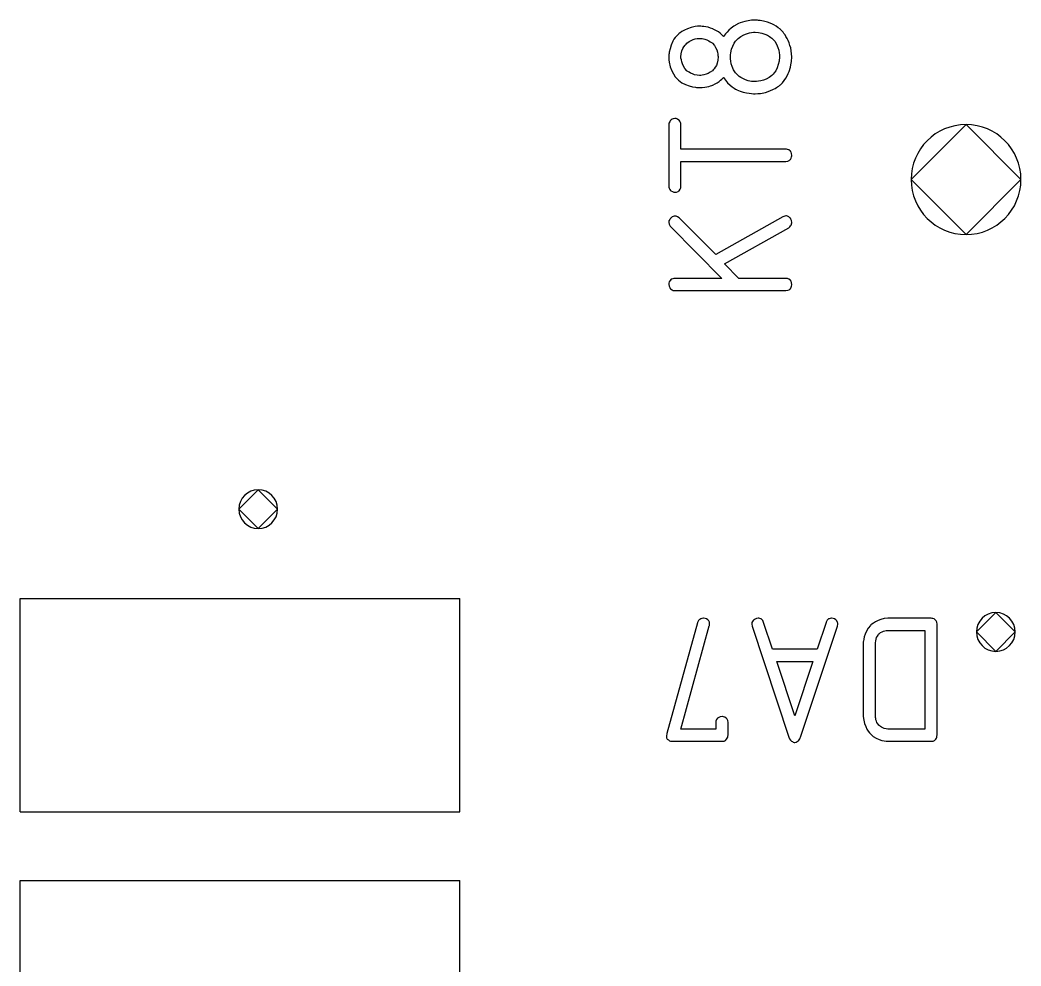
# Model space of a CAD drawing. Header units: inches. Extents: x 0 to 594, y -420 to 0.
# Drawn here: x 178.82 to 186.56, y -80.92 to -73.6 of the extents above; entities that cross this region are included whole.
import ezdxf

# ---------------------------------------------------------------- set-up
doc = ezdxf.new("R2010")
doc.units = ezdxf.units.IN
doc.header["$MEASUREMENT"] = 0

msp = doc.modelspace()

# ---------------------------------------------------------------- linework, layer by layer
at = {"color": 18, "true_color": 0x000000}
for p, q in [((184.4501, -73.6042), (184.4261, -73.6098)), ((184.4755, -73.6), (184.4501, -73.6042)), ((184.5037, -73.5986), (184.4755, -73.6)), ((184.5051, -73.5986), (184.5037, -73.5986)), ((184.5093, -73.5986), (184.5051, -73.5986)), ((184.5149, -73.5986), (184.5093, -73.5986)), ((184.522, -73.6), (184.5149, -73.5986)), ((184.5319, -73.6014), (184.522, -73.6)), ((184.5431, -73.6028), (184.5319, -73.6014)), ((184.5699, -73.607), (184.5431, -73.6028)), ((184.6009, -73.6155), (184.5699, -73.607)), ((183.9581, -73.6761), (183.9384, -73.6874)), ((183.9821, -73.6662), (183.9581, -73.6761)), ((184.0103, -73.6564), (183.9821, -73.6662)), ((184.0413, -73.6493), (184.0103, -73.6564)), ((184.0582, -73.6465), (184.0413, -73.6493)), ((184.0765, -73.6465), (184.0582, -73.6465)), ((184.0793, -73.6465), (184.0765, -73.6465)), ((184.085, -73.6465), (184.0793, -73.6465)), ((184.0963, -73.6479), (184.085, -73.6465)), ((184.109, -73.6493), (184.0963, -73.6479)), ((184.1245, -73.6521), (184.109, -73.6493)), ((184.1414, -73.6549), (184.1245, -73.6521)), ((184.1597, -73.6606), (184.1414, -73.6549)), ((184.178, -73.6676), (184.1597, -73.6606)), ((184.1808, -73.669), (184.178, -73.6676)), ((184.1865, -73.6719), (184.1808, -73.669)), ((184.1949, -73.6761), (184.1865, -73.6719)), ((184.2062, -73.6817), (184.1949, -73.6761)), ((184.2203, -73.6902), (184.2062, -73.6817)), ((184.3021, -73.6761), (184.288, -73.6916)), ((184.3204, -73.6606), (184.3021, -73.6761)), ((184.3401, -73.6451), (184.3204, -73.6606)), ((184.3641, -73.6324), (184.3401, -73.6451)), ((184.3669, -73.631), (184.3641, -73.6324)), ((184.3754, -73.6267), (184.3669, -73.631)), ((184.3881, -73.6211), (184.3754, -73.6267)), ((184.4064, -73.6155), (184.3881, -73.6211)), ((184.4261, -73.6098), (184.4064, -73.6155)), ((184.6334, -73.6282), (184.6009, -73.6155)), ((184.6503, -73.6366), (184.6334, -73.6282)), ((184.6672, -73.6465), (184.6503, -73.6366)), ((184.6841, -73.6578), (184.6672, -73.6465)), ((184.6996, -73.6704), (184.6841, -73.6578)), ((184.701, -73.6719), (184.6996, -73.6704)), ((184.7038, -73.6747), (184.701, -73.6719)), ((184.7081, -73.6789), (184.7038, -73.6747)), ((184.7137, -73.6845), (184.7081, -73.6789)), ((184.7208, -73.693), (184.7137, -73.6845)), ((183.8764, -73.748), (183.8679, -73.7635)), ((183.8862, -73.7339), (183.8764, -73.748)), ((183.8989, -73.7198), (183.8862, -73.7339)), ((183.9116, -73.7071), (183.8989, -73.7198)), ((183.913, -73.7057), (183.9116, -73.7071)), ((183.9144, -73.7043), (183.913, -73.7057)), ((183.9186, -73.7015), (183.9144, -73.7043)), ((183.9243, -73.6972), (183.9186, -73.7015)), ((183.9384, -73.6874), (183.9243, -73.6972)), ((183.9934, -73.7649), (184.0103, -73.7564)), ((184.0103, -73.7564), (184.0258, -73.7494)), ((184.0258, -73.7494), (184.0413, -73.7452)), ((184.0413, -73.7452), (184.0554, -73.7423)), ((184.0554, -73.7423), (184.0653, -73.7409)), ((184.0653, -73.7409), (184.0723, -73.7409)), ((184.0723, -73.7409), (184.0751, -73.7409)), ((184.0751, -73.7409), (184.0963, -73.7423)), ((184.0963, -73.7423), (184.1146, -73.7466)), ((184.1146, -73.7466), (184.1315, -73.7522)), ((184.1315, -73.7522), (184.1456, -73.7593)), ((184.1456, -73.7593), (184.1583, -73.7663)), ((184.2344, -73.7015), (184.2203, -73.6902)), ((184.2485, -73.7127), (184.2344, -73.7015)), ((184.2612, -73.7268), (184.2485, -73.7127)), ((184.2626, -73.724), (184.2612, -73.7254)), ((184.2612, -73.7254), (184.2612, -73.7268)), ((184.2682, -73.717), (184.2626, -73.724)), ((184.2767, -73.7057), (184.2682, -73.717)), ((184.288, -73.6916), (184.2767, -73.7057)), ((184.343, -73.779), (184.3542, -73.7621)), ((184.3542, -73.7621), (184.3641, -73.7508)), ((184.3641, -73.7508), (184.3712, -73.7438)), ((184.3712, -73.7438), (184.3726, -73.7409)), ((184.3726, -73.7409), (184.374, -73.7409)), ((184.374, -73.7409), (184.3951, -73.7254)), ((184.3951, -73.7254), (184.4177, -73.7127)), ((184.4177, -73.7127), (184.4388, -73.7043)), ((184.4388, -73.7043), (184.46, -73.6986)), ((184.46, -73.6986), (184.4769, -73.6958)), ((184.4769, -73.6958), (184.491, -73.693)), ((184.491, -73.693), (184.4966, -73.693)), ((184.4966, -73.693), (184.5008, -73.693)), ((184.5008, -73.693), (184.5023, -73.693)), ((184.5023, -73.693), (184.5037, -73.693)), ((184.5037, -73.693), (184.5319, -73.6944)), ((184.5319, -73.6944), (184.5572, -73.7001)), ((184.5572, -73.7001), (184.5798, -73.7085)), ((184.5798, -73.7085), (184.5995, -73.717)), ((184.5995, -73.717), (184.615, -73.7254)), ((184.615, -73.7254), (184.6263, -73.7339)), ((184.6263, -73.7339), (184.6334, -73.7395)), ((184.6334, -73.7395), (184.6362, -73.7409)), ((184.6362, -73.7409), (184.6559, -73.7621)), ((184.6559, -73.7621), (184.67, -73.786)), ((184.7278, -73.7029), (184.7208, -73.693)), ((184.7363, -73.7141), (184.7278, -73.7029)), ((184.7433, -73.7268), (184.7363, -73.7141)), ((184.7518, -73.7409), (184.7433, -73.7268)), ((184.7602, -73.7579), (184.7518, -73.7409)), ((184.7673, -73.7748), (184.7602, -73.7579)), ((183.8467, -73.8213), (183.8411, -73.8467)), ((183.8552, -73.7931), (183.8467, -73.8213)), ((183.8679, -73.7635), (183.8552, -73.7931)), ((183.9327, -73.8608), (183.9384, -73.8382)), ((183.9384, -73.8382), (183.9454, -73.8199)), ((183.9454, -73.8199), (183.9539, -73.8058)), ((183.9539, -73.8058), (183.9638, -73.7931)), ((183.9638, -73.7931), (183.9708, -73.7846)), ((183.9708, -73.7846), (183.9764, -73.779)), ((183.9764, -73.779), (183.9778, -73.7776)), ((183.9778, -73.7776), (183.9934, -73.7649)), ((184.1583, -73.7663), (184.1667, -73.7719)), ((184.1667, -73.7719), (184.1724, -73.7762)), ((184.1724, -73.7762), (184.1738, -73.7776)), ((184.1738, -73.7776), (184.1893, -73.7945)), ((184.1893, -73.7945), (184.1992, -73.8114)), ((184.1992, -73.8114), (184.2076, -73.8297)), ((184.2076, -73.8297), (184.2133, -73.8467)), ((184.3162, -73.8523), (184.3232, -73.8241)), ((184.3232, -73.8241), (184.3331, -73.8001)), ((184.3331, -73.8001), (184.343, -73.779)), ((184.67, -73.786), (184.6799, -73.81)), ((184.6799, -73.81), (184.6869, -73.8326)), ((184.6869, -73.8326), (184.6912, -73.8537)), ((184.7743, -73.7945), (184.7673, -73.7748)), ((184.78, -73.8142), (184.7743, -73.7945)), ((184.7842, -73.8368), (184.78, -73.8142)), ((184.787, -73.8593), (184.7842, -73.8368)), ((183.8383, -73.8664), (183.8369, -73.8734)), ((183.8369, -73.8734), (183.8369, -73.8847)), ((183.8369, -73.8734), (183.8369, -73.8734)), ((183.8369, -73.8847), (183.8383, -73.9059)), ((183.8397, -73.8565), (183.8383, -73.8664)), ((183.8383, -73.9059), (183.8397, -73.9242)), ((183.8411, -73.8467), (183.8397, -73.8565)), ((183.9313, -73.8847), (183.9327, -73.8608)), ((183.9313, -73.8946), (183.9313, -73.8847)), ((183.9341, -73.9073), (183.9313, -73.8946)), ((183.9327, -73.8608), (183.9327, -73.8608)), ((183.937, -73.9214), (183.9341, -73.9073)), ((184.2175, -73.9087), (184.2119, -73.9312)), ((184.2133, -73.8467), (184.2161, -73.8622)), ((184.2161, -73.8622), (184.2175, -73.8734)), ((184.2175, -73.8734), (184.2189, -73.8819)), ((184.2189, -73.8847), (184.2175, -73.9087)), ((184.2189, -73.8819), (184.2189, -73.8847)), ((184.3134, -73.8678), (184.3162, -73.8523)), ((184.3134, -73.8932), (184.3134, -73.8678)), ((184.3148, -73.9002), (184.3134, -73.8932)), ((184.3162, -73.9157), (184.3148, -73.9002)), ((184.3162, -73.8523), (184.3162, -73.8523)), ((184.3204, -73.9369), (184.3162, -73.9157)), ((184.6912, -73.9157), (184.6841, -73.9439)), ((184.6912, -73.8537), (184.6926, -73.8692)), ((184.694, -73.8847), (184.6912, -73.9157)), ((184.6926, -73.8692), (184.694, -73.8763)), ((184.694, -73.8763), (184.694, -73.8847)), ((184.7856, -73.9186), (184.787, -73.9073)), ((184.7884, -73.8847), (184.787, -73.8593)), ((184.787, -73.9073), (184.7884, -73.8974)), ((184.7884, -73.8974), (184.7884, -73.8847)), ((183.8397, -73.9242), (183.8482, -73.9608)), ((183.8482, -73.9608), (183.8608, -73.9905)), ((183.8608, -73.9905), (183.8735, -74.0158)), ((183.9426, -73.9383), (183.937, -73.9214)), ((183.9511, -73.9566), (183.9426, -73.9383)), ((183.9623, -73.9749), (183.9511, -73.9566)), ((183.9778, -73.9919), (183.9623, -73.9749)), ((183.9793, -73.9933), (183.9778, -73.9919)), ((183.9849, -73.9975), (183.9793, -73.9933)), ((184.1738, -73.9919), (184.1583, -74.0031)), ((184.1752, -73.9905), (184.1738, -73.9919)), ((184.1808, -73.9848), (184.1752, -73.9905)), ((184.1879, -73.9764), (184.1808, -73.9848)), ((184.1964, -73.9637), (184.1879, -73.9764)), ((184.2048, -73.9496), (184.1964, -73.9637)), ((184.2119, -73.9312), (184.2048, -73.9496)), ((184.3275, -73.9594), (184.3204, -73.9369)), ((184.3387, -73.9834), (184.3275, -73.9594)), ((184.3528, -74.0074), (184.3387, -73.9834)), ((184.6644, -73.9905), (184.6531, -74.006)), ((184.6757, -73.9693), (184.6644, -73.9905)), ((184.6841, -73.9439), (184.6757, -73.9693)), ((184.7673, -73.9961), (184.7771, -73.9623)), ((184.7771, -73.9623), (184.7814, -73.9453)), ((184.7814, -73.9453), (184.7842, -73.9312)), ((184.7842, -73.9312), (184.7856, -73.9186)), ((183.8735, -74.0158), (183.8876, -74.037)), ((183.8876, -74.037), (183.8947, -74.0454)), ((183.8947, -74.0454), (183.9003, -74.0511)), ((183.9003, -74.0511), (183.9045, -74.0567)), ((183.9045, -74.0567), (183.9088, -74.0609)), ((183.9088, -74.0609), (183.9102, -74.0623)), ((183.9102, -74.0623), (183.9116, -74.0638)), ((183.9116, -74.0638), (183.9384, -74.0835)), ((183.9934, -74.0031), (183.9849, -73.9975)), ((184.0046, -74.0088), (183.9934, -74.0031)), ((184.0201, -74.0158), (184.0046, -74.0088)), ((184.0356, -74.0215), (184.0201, -74.0158)), ((184.0554, -74.0257), (184.0356, -74.0215)), ((184.0751, -74.0271), (184.0554, -74.0257)), ((184.0779, -74.0271), (184.0751, -74.0271)), ((184.085, -74.0271), (184.0779, -74.0271)), ((184.0963, -74.0257), (184.085, -74.0271)), ((184.109, -74.0229), (184.0963, -74.0257)), ((184.1259, -74.0186), (184.109, -74.0229)), ((184.1414, -74.0116), (184.1259, -74.0186)), ((184.1583, -74.0031), (184.1414, -74.0116)), ((184.226, -74.0736), (184.2372, -74.0638)), ((184.2372, -74.0638), (184.2471, -74.0553)), ((184.2471, -74.0553), (184.2542, -74.0482)), ((184.2542, -74.0482), (184.2584, -74.044)), ((184.2584, -74.044), (184.2598, -74.0426)), ((184.2598, -74.0426), (184.2753, -74.0652)), ((184.2753, -74.0652), (184.2922, -74.0849)), ((184.3726, -74.0285), (184.3528, -74.0074)), ((184.3754, -74.0299), (184.3726, -74.0285)), ((184.3824, -74.0356), (184.3754, -74.0299)), ((184.3937, -74.0426), (184.3824, -74.0356)), ((184.4092, -74.0511), (184.3937, -74.0426)), ((184.429, -74.0609), (184.4092, -74.0511)), ((184.4515, -74.068), (184.429, -74.0609)), ((184.4755, -74.0736), (184.4515, -74.068)), ((184.5488, -74.0694), (184.5305, -74.0722)), ((184.5699, -74.0638), (184.5488, -74.0694)), ((184.5911, -74.0553), (184.5699, -74.0638)), ((184.6136, -74.044), (184.5911, -74.0553)), ((184.6348, -74.0285), (184.6136, -74.044)), ((184.6376, -74.0257), (184.6348, -74.0285)), ((184.6446, -74.0186), (184.6376, -74.0257)), ((184.6531, -74.006), (184.6446, -74.0186)), ((184.7165, -74.0835), (184.7292, -74.0666)), ((184.7292, -74.0666), (184.7419, -74.0497)), ((184.7419, -74.0497), (184.7518, -74.0313)), ((184.7518, -74.0313), (184.7602, -74.013)), ((184.7602, -74.013), (184.7673, -73.9961)), ((183.9384, -74.0835), (183.9666, -74.0976)), ((183.9666, -74.0976), (183.9948, -74.1075)), ((183.9948, -74.1075), (184.0201, -74.1145)), ((184.0201, -74.1145), (184.0427, -74.1187)), ((184.0427, -74.1187), (184.0526, -74.1201)), ((184.0526, -74.1201), (184.061, -74.1201)), ((184.061, -74.1201), (184.0667, -74.1216)), ((184.0667, -74.1216), (184.0723, -74.1216)), ((184.0723, -74.1216), (184.0751, -74.1216)), ((184.0751, -74.1216), (184.0765, -74.1216)), ((184.0765, -74.1216), (184.0963, -74.1201)), ((184.0963, -74.1201), (184.1146, -74.1187)), ((184.1146, -74.1187), (184.1315, -74.1159)), ((184.1315, -74.1159), (184.147, -74.1117)), ((184.147, -74.1117), (184.1597, -74.1075)), ((184.1597, -74.1075), (184.1696, -74.1046)), ((184.1696, -74.1046), (184.1752, -74.1032)), ((184.1752, -74.1032), (184.178, -74.1018)), ((184.178, -74.1018), (184.1964, -74.0934)), ((184.1964, -74.0934), (184.2119, -74.0835)), ((184.2119, -74.0835), (184.226, -74.0736)), ((184.2922, -74.0849), (184.3105, -74.1018)), ((184.3105, -74.1018), (184.326, -74.1145)), ((184.326, -74.1145), (184.3416, -74.1258)), ((184.3416, -74.1258), (184.3528, -74.1328)), ((184.3528, -74.1328), (184.3613, -74.1371)), ((184.3613, -74.1371), (184.3627, -74.1385)), ((184.3627, -74.1385), (184.3641, -74.1385)), ((184.3641, -74.1385), (184.3881, -74.1483)), ((184.3881, -74.1483), (184.4134, -74.1568)), ((184.5037, -74.075), (184.4755, -74.0736)), ((184.5051, -74.075), (184.5037, -74.075)), ((184.5065, -74.075), (184.5051, -74.075)), ((184.5107, -74.075), (184.5065, -74.075)), ((184.5164, -74.0736), (184.5107, -74.075)), ((184.5305, -74.0722), (184.5164, -74.0736)), ((184.584, -74.1582), (184.6179, -74.1469)), ((184.6179, -74.1469), (184.646, -74.1342)), ((184.646, -74.1342), (184.6587, -74.1272)), ((184.6587, -74.1272), (184.67, -74.1216)), ((184.67, -74.1216), (184.6785, -74.1159)), ((184.6785, -74.1159), (184.6869, -74.1103)), ((184.6869, -74.1103), (184.6926, -74.106)), ((184.6926, -74.106), (184.6968, -74.1018)), ((184.6968, -74.1018), (184.6996, -74.1004)), ((184.6996, -74.1004), (184.701, -74.099)), ((184.701, -74.099), (184.7165, -74.0835)), ((184.4134, -74.1568), (184.4374, -74.1624)), ((184.4374, -74.1624), (184.4586, -74.1653)), ((184.4586, -74.1653), (184.4769, -74.1681)), ((184.4769, -74.1681), (184.491, -74.1695)), ((184.491, -74.1695), (184.4966, -74.1695)), ((184.4966, -74.1695), (184.5008, -74.1695)), ((184.5008, -74.1695), (184.5023, -74.1695)), ((184.5023, -74.1695), (184.5037, -74.1695)), ((184.5037, -74.1695), (184.5248, -74.1681)), ((184.5248, -74.1681), (184.546, -74.1667)), ((184.546, -74.1667), (184.584, -74.1582)), ((183.8467, -74.3795), (183.8439, -74.3852)), ((183.8524, -74.3739), (183.8467, -74.3795)), ((183.8552, -74.3711), (183.8524, -74.3739)), ((183.8623, -74.3669), (183.8552, -74.3711)), ((183.8721, -74.3626), (183.8623, -74.3669)), ((183.8848, -74.3598), (183.8721, -74.3626)), ((183.8876, -74.3598), (183.8848, -74.3598)), ((183.8947, -74.3612), (183.8876, -74.3598)), ((183.9045, -74.3654), (183.8947, -74.3612)), ((183.9158, -74.3725), (183.9045, -74.3654)), ((183.9186, -74.3739), (183.9158, -74.3725)), ((183.9229, -74.3809), (183.9186, -74.3739)), ((183.9285, -74.3922), (183.9229, -74.3809)), ((183.8383, -74.3965), (183.8369, -74.4049)), ((183.8369, -74.4049), (183.8369, -74.8927)), ((183.8369, -74.4049), (183.8369, -74.4049)), ((183.8439, -74.3852), (183.8383, -74.3965)), ((183.9299, -74.3993), (183.9285, -74.3922)), ((183.9313, -74.4077), (183.9299, -74.3993)), ((183.9313, -74.598), (183.9313, -74.4077)), ((186.1354, -74.4078), (185.7104, -74.8328)), ((186.5604, -74.8328), (186.1354, -74.4078)), ((184.7419, -74.598), (183.9313, -74.598)), ((184.7433, -74.598), (184.7419, -74.598)), ((184.7461, -74.598), (184.7433, -74.598)), ((184.7546, -74.5995), (184.7461, -74.598)), ((184.7659, -74.6037), (184.7546, -74.5995)), ((184.7771, -74.6121), (184.7659, -74.6037)), ((184.7786, -74.615), (184.7771, -74.6121)), ((184.7419, -74.6925), (184.7574, -74.6897)), ((184.7574, -74.6897), (184.7687, -74.6854)), ((184.7687, -74.6854), (184.7743, -74.6812)), ((184.7743, -74.6812), (184.7771, -74.6784)), ((184.7771, -74.6784), (184.7842, -74.6671)), ((184.7828, -74.6206), (184.7786, -74.615)), ((184.787, -74.6319), (184.7828, -74.6206)), ((184.7842, -74.6671), (184.787, -74.6572)), ((184.7884, -74.646), (184.787, -74.6319)), ((184.787, -74.6572), (184.7884, -74.6488)), ((184.7884, -74.6488), (184.7884, -74.646)), ((183.9313, -74.887), (183.9313, -74.6925)), ((183.9313, -74.6925), (184.7419, -74.6925)), ((185.7104, -74.8328), (186.1354, -75.2578)), ((186.1354, -75.2578), (186.5604, -74.8328)), ((183.8369, -74.8927), (183.8397, -74.8997)), ((183.8397, -74.8997), (183.8453, -74.911)), ((183.8453, -74.911), (183.851, -74.9166)), ((183.851, -74.9166), (183.8524, -74.9195)), ((183.8524, -74.9195), (183.8538, -74.9195)), ((183.8538, -74.9195), (183.8651, -74.9265)), ((183.9088, -74.9251), (183.9158, -74.9209)), ((183.9158, -74.9209), (183.9172, -74.9195)), ((183.9172, -74.9195), (183.9186, -74.9195)), ((183.9186, -74.9195), (183.9257, -74.9082)), ((183.9257, -74.9082), (183.9299, -74.8969)), ((183.9299, -74.8969), (183.9313, -74.887)), ((183.8651, -74.9265), (183.8749, -74.9293)), ((183.8749, -74.9293), (183.882, -74.9307)), ((183.882, -74.9307), (183.8834, -74.9307)), ((183.8834, -74.9307), (183.8848, -74.9307)), ((183.8848, -74.9307), (183.8975, -74.9293)), ((183.8975, -74.9293), (183.9088, -74.9251)), ((183.8383, -75.1535), (183.8369, -75.1619)), ((183.8439, -75.1422), (183.8383, -75.1535)), ((183.8467, -75.1365), (183.8439, -75.1422)), ((183.8524, -75.1309), (183.8467, -75.1365)), ((183.8552, -75.1281), (183.8524, -75.1295)), ((183.8524, -75.1295), (183.8524, -75.1309)), ((183.8623, -75.1224), (183.8552, -75.1281)), ((183.8721, -75.1182), (183.8623, -75.1224)), ((183.8792, -75.1154), (183.8721, -75.1182)), ((183.8862, -75.1154), (183.8792, -75.1154)), ((183.889, -75.1154), (183.8862, -75.1154)), ((183.8947, -75.1168), (183.889, -75.1154)), ((183.9045, -75.121), (183.8947, -75.1168)), ((183.9186, -75.1295), (183.9045, -75.121)), ((184.2006, -75.4128), (183.9186, -75.1295)), ((184.7179, -75.121), (184.2006, -75.4128)), ((184.7433, -75.114), (184.7179, -75.121)), ((184.7447, -75.114), (184.7433, -75.114)), ((184.7461, -75.114), (184.7447, -75.114)), ((184.7546, -75.1154), (184.7461, -75.114)), ((184.7645, -75.121), (184.7546, -75.1154)), ((184.7687, -75.1238), (184.7645, -75.121)), ((184.7743, -75.1295), (184.7687, -75.1238)), ((184.7771, -75.1323), (184.7743, -75.1295)), ((184.7814, -75.1394), (184.7771, -75.1323)), ((184.7856, -75.1506), (184.7814, -75.1394)), ((184.7884, -75.1647), (184.7856, -75.1506)), ((183.8369, -75.1619), (183.8369, -75.1647)), ((183.8369, -75.1619), (183.8369, -75.1619)), ((183.8369, -75.1647), (183.8397, -75.1774)), ((183.8397, -75.1774), (183.8439, -75.1873)), ((183.8439, -75.1873), (183.8482, -75.1943)), ((183.8482, -75.1943), (183.851, -75.1972)), ((183.851, -75.1972), (184.2485, -75.5975)), ((184.2682, -75.4847), (184.7645, -75.2056)), ((184.7645, -75.2056), (184.7729, -75.1986)), ((184.7729, -75.1986), (184.7786, -75.1915)), ((184.7786, -75.1915), (184.7828, -75.1859)), ((184.7828, -75.1859), (184.7856, -75.1788)), ((184.7856, -75.1788), (184.787, -75.1732)), ((184.787, -75.1732), (184.7884, -75.169)), ((184.7884, -75.169), (184.7884, -75.1647)), ((184.3796, -75.5975), (184.2682, -75.4847)), ((183.8482, -75.613), (183.8411, -75.6243)), ((183.851, -75.6102), (183.8482, -75.6116)), ((183.8482, -75.6116), (183.8482, -75.613)), ((183.8566, -75.6046), (183.851, -75.6102)), ((183.8679, -75.6003), (183.8566, -75.6046)), ((183.8749, -75.5975), (183.8679, -75.6003)), ((183.8834, -75.5975), (183.8749, -75.5975)), ((184.2485, -75.5975), (183.8834, -75.5975)), ((184.7419, -75.5975), (184.3796, -75.5975)), ((184.7433, -75.5975), (184.7419, -75.5975)), ((184.7461, -75.5975), (184.7433, -75.5975)), ((184.7546, -75.5989), (184.7461, -75.5975)), ((184.7659, -75.6031), (184.7546, -75.5989)), ((184.7771, -75.6116), (184.7659, -75.6031)), ((184.7786, -75.6144), (184.7771, -75.6116)), ((184.7828, -75.6201), (184.7786, -75.6144)), ((183.8383, -75.6342), (183.8369, -75.6426)), ((183.8369, -75.6426), (183.8369, -75.6454)), ((183.8369, -75.6454), (183.8397, -75.6581)), ((183.8411, -75.6243), (183.8383, -75.6342)), ((183.8397, -75.6581), (183.8439, -75.668)), ((183.8439, -75.668), (183.8482, -75.675)), ((183.8482, -75.675), (183.851, -75.6779)), ((183.851, -75.6779), (183.8623, -75.6863)), ((183.8623, -75.6863), (183.8721, -75.6905)), ((183.8721, -75.6905), (183.8806, -75.692)), ((183.8806, -75.692), (183.882, -75.692)), ((183.882, -75.692), (183.8834, -75.692)), ((183.8834, -75.692), (184.7419, -75.692)), ((184.7419, -75.692), (184.7574, -75.6891)), ((184.7574, -75.6891), (184.7687, -75.6849)), ((184.7687, -75.6849), (184.7743, -75.6807)), ((184.7743, -75.6807), (184.7771, -75.6779)), ((184.7771, -75.6779), (184.7842, -75.6666)), ((184.787, -75.6313), (184.7828, -75.6201)), ((184.7842, -75.6666), (184.787, -75.6567)), ((184.7884, -75.6454), (184.787, -75.6313)), ((184.787, -75.6567), (184.7884, -75.6483)), ((184.7884, -75.6483), (184.7884, -75.6454)), ((180.6624, -77.2328), (180.5124, -77.3828)), ((180.8124, -77.3828), (180.6624, -77.2328)), ((180.5124, -77.3828), (180.6624, -77.5328)), ((180.6624, -77.5328), (180.8124, -77.3828)), ((178.8204, -79.7253), (178.8204, -78.0753)), ((178.8204, -78.0753), (182.2204, -78.0753)), ((182.2204, -79.7253), (182.2204, -78.0753)), ((184.0668, -78.2452), (184.0626, -78.2537)), ((184.0753, -78.2367), (184.0668, -78.2452)), ((184.0781, -78.2353), (184.0753, -78.2367)), ((184.0837, -78.2325), (184.0781, -78.2353)), ((184.0936, -78.2283), (184.0837, -78.2325)), ((184.1049, -78.2269), (184.0936, -78.2283)), ((184.1077, -78.2269), (184.1049, -78.2269)), ((184.1176, -78.2283), (184.1077, -78.2269)), ((184.1288, -78.2311), (184.1176, -78.2283)), ((184.1401, -78.2382), (184.1288, -78.2311)), ((184.1415, -78.241), (184.1401, -78.2382)), ((184.1458, -78.2466), (184.1415, -78.241)), ((184.1514, -78.2579), (184.1458, -78.2466)), ((184.4855, -78.2508), (184.4799, -78.2607)), ((184.4883, -78.2452), (184.4855, -78.2508)), ((184.494, -78.2396), (184.4883, -78.2452)), ((184.4968, -78.2382), (184.494, -78.2396)), ((184.5038, -78.2339), (184.4968, -78.2382)), ((184.5151, -78.2283), (184.5038, -78.2339)), ((184.5278, -78.2269), (184.5151, -78.2283)), ((184.5334, -78.2269), (184.5278, -78.2269)), ((184.5405, -78.2283), (184.5334, -78.2269)), ((184.5489, -78.2311), (184.5405, -78.2283)), ((184.5503, -78.2325), (184.5489, -78.2311)), ((184.556, -78.2367), (184.5503, -78.2325)), ((184.5588, -78.2396), (184.556, -78.2367)), ((184.563, -78.2452), (184.5588, -78.2396)), ((184.5658, -78.2508), (184.563, -78.2452)), ((184.5701, -78.2593), (184.5658, -78.2508)), ((185.0578, -78.2508), (185.055, -78.2565)), ((185.0621, -78.2424), (185.0578, -78.2508)), ((185.0705, -78.2339), (185.0621, -78.2424)), ((185.0719, -78.2325), (185.0705, -78.2339)), ((185.0776, -78.2311), (185.0719, -78.2325)), ((185.086, -78.2283), (185.0776, -78.2311)), ((185.0959, -78.2269), (185.086, -78.2283)), ((185.0987, -78.2269), (185.0959, -78.2269)), ((185.1072, -78.2283), (185.0987, -78.2269)), ((185.1184, -78.2325), (185.1072, -78.2283)), ((185.1297, -78.2396), (185.1184, -78.2325)), ((185.1325, -78.2424), (185.1297, -78.2396)), ((185.1368, -78.248), (185.1325, -78.2424)), ((185.1424, -78.2593), (185.1368, -78.248)), ((185.4554, -78.2438), (185.4356, -78.2551)), ((185.4779, -78.2353), (185.4554, -78.2438)), ((185.5033, -78.2297), (185.4779, -78.2353)), ((185.5315, -78.2269), (185.5033, -78.2297)), ((185.867, -78.2269), (185.5315, -78.2269)), ((185.8726, -78.2283), (185.867, -78.2269)), ((185.8797, -78.2297), (185.8726, -78.2283)), ((185.8881, -78.2325), (185.8797, -78.2297)), ((185.898, -78.2382), (185.8881, -78.2325)), ((185.9051, -78.2466), (185.898, -78.2382)), ((185.9107, -78.2579), (185.9051, -78.2466)), ((186.3657, -78.1828), (186.2157, -78.3328)), ((186.5157, -78.3328), (186.3657, -78.1828)), ((184.0598, -78.2621), (183.8215, -79.1178)), ((183.9301, -79.084), (184.15, -78.2861)), ((184.0626, -78.2537), (184.0598, -78.2593)), ((184.0598, -78.2593), (184.0598, -78.2621)), ((184.15, -78.2861), (184.1514, -78.2819)), ((184.1528, -78.272), (184.1514, -78.2579)), ((184.1514, -78.2819), (184.1528, -78.2776)), ((184.1528, -78.2734), (184.1528, -78.272)), ((184.1528, -78.2776), (184.1528, -78.2734)), ((184.4799, -78.2607), (184.4784, -78.2692)), ((184.4784, -78.2692), (184.4784, -78.2706)), ((184.4784, -78.2706), (184.4784, -78.272)), ((184.4784, -78.272), (184.4813, -78.2889)), ((184.4813, -78.2889), (184.766, -79.146)), ((184.6392, -78.4651), (184.5701, -78.2593)), ((184.8562, -79.146), (185.1424, -78.2889)), ((185.0536, -78.2593), (184.9845, -78.4651)), ((185.055, -78.2565), (185.0536, -78.2593)), ((185.1438, -78.2649), (185.1424, -78.2593)), ((185.1424, -78.2889), (185.1452, -78.272)), ((185.1452, -78.272), (185.1438, -78.2649)), ((185.3651, -78.327), (185.3553, -78.3495)), ((185.3792, -78.3044), (185.3651, -78.327)), ((185.3976, -78.2819), (185.3792, -78.3044)), ((185.4004, -78.279), (185.3976, -78.2819)), ((185.4074, -78.2734), (185.4004, -78.279)), ((185.4201, -78.2649), (185.4074, -78.2734)), ((185.4356, -78.2551), (185.4201, -78.2649)), ((185.4864, -78.3326), (185.4977, -78.327)), ((185.4977, -78.327), (185.5075, -78.3242)), ((185.5075, -78.3242), (185.5174, -78.3227)), ((185.5174, -78.3227), (185.5244, -78.3213)), ((185.5244, -78.3213), (185.8177, -78.3213)), ((185.8177, -78.3213), (185.8177, -79.084)), ((185.9121, -78.2734), (185.9107, -78.2579)), ((185.9121, -79.1305), (185.9121, -78.2734)), ((185.3426, -78.4045), (185.3412, -78.4101)), ((185.344, -78.389), (185.3426, -78.4045)), ((185.3482, -78.3707), (185.344, -78.389)), ((185.3553, -78.3495), (185.3482, -78.3707)), ((185.4356, -78.4158), (185.437, -78.4003)), ((185.437, -78.4003), (185.4399, -78.3876)), ((185.4399, -78.3876), (185.4441, -78.3749)), ((185.4441, -78.3749), (185.4497, -78.365)), ((185.4497, -78.365), (185.4554, -78.358)), ((185.4554, -78.358), (185.4596, -78.3509)), ((185.4596, -78.3509), (185.4624, -78.3481)), ((185.4624, -78.3481), (185.4638, -78.3467)), ((185.4638, -78.3467), (185.4751, -78.3382)), ((185.4751, -78.3382), (185.4864, -78.3326)), ((186.2157, -78.3328), (186.3657, -78.4828)), ((186.3657, -78.4828), (186.5157, -78.3328)), ((184.9845, -78.4651), (184.6392, -78.4651)), ((185.3412, -78.4101), (185.3412, -78.4144)), ((185.3412, -78.4144), (185.3412, -78.4158)), ((185.3412, -78.4158), (185.3412, -78.4172)), ((185.3412, -78.4172), (185.3412, -78.9881)), ((185.4356, -78.9881), (185.4356, -78.4158)), ((184.6716, -78.5624), (184.9521, -78.5624)), ((184.8111, -78.9811), (184.6716, -78.5624)), ((184.6716, -78.5624), (184.6716, -78.5624)), ((184.9521, -78.5624), (184.8111, -78.9811)), ((184.2021, -79.022), (184.2007, -79.0276)), ((184.2064, -79.0107), (184.2021, -79.022)), ((184.2148, -78.9994), (184.2064, -79.0107)), ((184.2177, -78.998), (184.2148, -78.9994)), ((184.2233, -78.9938), (184.2177, -78.998)), ((184.2346, -78.9895), (184.2233, -78.9938)), ((184.2487, -78.9881), (184.2346, -78.9895)), ((184.2515, -78.9881), (184.2487, -78.9881)), ((184.2599, -78.9895), (184.2515, -78.9881)), ((184.2698, -78.9923), (184.2599, -78.9895)), ((184.2811, -78.9994), (184.2698, -78.9923)), ((184.2839, -79.0022), (184.2811, -78.9994)), ((184.2881, -79.0079), (184.2839, -79.0022)), ((184.2924, -79.0191), (184.2881, -79.0079)), ((184.2952, -79.0346), (184.2924, -79.0191)), ((185.3412, -78.9881), (185.344, -79.0163)), ((185.344, -79.0163), (185.3496, -79.0417)), ((185.4356, -78.9895), (185.4356, -78.9881)), ((185.4356, -78.9952), (185.4356, -78.9895)), ((185.437, -79.0022), (185.4356, -78.9952)), ((185.4385, -79.0121), (185.437, -79.0022)), ((185.4427, -79.022), (185.4385, -79.0121)), ((185.4469, -79.0332), (185.4427, -79.022)), ((184.2007, -79.084), (183.9301, -79.084)), ((184.2007, -79.0276), (184.2007, -79.0318)), ((184.2007, -79.0318), (184.2007, -79.0346)), ((184.2007, -79.0346), (184.2007, -79.036)), ((184.2007, -79.036), (184.2007, -79.084)), ((184.2952, -79.1305), (184.2952, -79.0346)), ((185.3496, -79.0417), (185.3595, -79.0642)), ((185.3595, -79.0642), (185.3694, -79.084)), ((185.3694, -79.084), (185.3792, -79.0995)), ((185.3792, -79.0995), (185.3891, -79.1122)), ((185.454, -79.0445), (185.4469, -79.0332)), ((185.4638, -79.0558), (185.454, -79.0445)), ((185.4652, -79.0572), (185.4638, -79.0558)), ((185.4681, -79.06), (185.4652, -79.0572)), ((185.4751, -79.0642), (185.4681, -79.06)), ((185.4822, -79.0699), (185.4751, -79.0642)), ((185.492, -79.0755), (185.4822, -79.0699)), ((185.5033, -79.0797), (185.492, -79.0755)), ((185.5174, -79.0826), (185.5033, -79.0797)), ((185.5315, -79.084), (185.5174, -79.0826)), ((185.5174, -79.0826), (185.5174, -79.0826)), ((185.8177, -79.084), (185.5315, -79.084)), ((183.8215, -79.1178), (183.8187, -79.139)), ((183.8187, -79.139), (183.8201, -79.1516)), ((183.8201, -79.1516), (183.8258, -79.1615)), ((183.8258, -79.1615), (183.8342, -79.1686)), ((183.8342, -79.1686), (183.8427, -79.1742)), ((183.8427, -79.1742), (183.8511, -79.177)), ((183.8511, -79.177), (183.8596, -79.1784)), ((183.8596, -79.1784), (184.2487, -79.1784)), ((183.8596, -79.1784), (183.8596, -79.1784)), ((184.2487, -79.1784), (184.2642, -79.177)), ((184.2642, -79.177), (184.2755, -79.1714)), ((184.2755, -79.1714), (184.2839, -79.1629)), ((184.2839, -79.1629), (184.2895, -79.1545)), ((184.2895, -79.1545), (184.2924, -79.146)), ((184.2924, -79.146), (184.2938, -79.1375)), ((184.2938, -79.1375), (184.2952, -79.1319)), ((184.2952, -79.1319), (184.2952, -79.1305)), ((184.766, -79.146), (184.7717, -79.1601)), ((184.7717, -79.1601), (184.7787, -79.17)), ((184.7787, -79.17), (184.7858, -79.177)), ((184.7858, -79.177), (184.7942, -79.1812)), ((184.8309, -79.1812), (184.8393, -79.1742)), ((184.8393, -79.1742), (184.845, -79.1672)), ((184.845, -79.1672), (184.8506, -79.1587)), ((184.8506, -79.1587), (184.8534, -79.1531)), ((184.8534, -79.1531), (184.8548, -79.1474)), ((184.8548, -79.1474), (184.8562, -79.146)), ((185.3891, -79.1122), (185.3948, -79.1192)), ((185.3948, -79.1192), (185.3976, -79.122)), ((185.3976, -79.122), (185.4187, -79.1404)), ((185.4187, -79.1404), (185.4413, -79.1545)), ((185.4413, -79.1545), (185.4638, -79.1643)), ((185.4638, -79.1643), (185.485, -79.1714)), ((185.485, -79.1714), (185.5033, -79.1756)), ((185.5033, -79.1756), (185.5188, -79.177)), ((185.5188, -79.177), (185.5244, -79.1784)), ((185.5244, -79.1784), (185.8656, -79.1784)), ((185.5244, -79.1784), (185.5244, -79.1784)), ((185.8656, -79.1784), (185.8811, -79.177)), ((185.8811, -79.177), (185.8924, -79.1714)), ((185.8924, -79.1714), (185.9008, -79.1629)), ((185.9008, -79.1629), (185.9065, -79.1545)), ((185.9065, -79.1545), (185.9093, -79.146)), ((185.9093, -79.146), (185.9107, -79.1375)), ((185.9107, -79.1375), (185.9121, -79.1319)), ((185.9121, -79.1319), (185.9121, -79.1305)), ((184.7942, -79.1812), (184.7999, -79.1855)), ((184.7999, -79.1855), (184.8055, -79.1869)), ((184.8055, -79.1869), (184.8111, -79.1869)), ((184.8055, -79.1869), (184.8055, -79.1869)), ((184.8111, -79.1869), (184.8224, -79.1855)), ((184.8224, -79.1855), (184.8309, -79.1812)), ((178.8204, -79.7253), (182.2204, -79.7253)), ((178.8204, -81.9046), (178.8204, -80.2546)), ((178.8204, -80.2546), (182.2204, -80.2546)), ((182.2204, -81.9046), (182.2204, -80.2546))]:
    msp.add_line(p, q, dxfattribs=at)
for centre, radius, start, end in [((186.1354, -74.8328), 0.425, 90, 180), ((186.1354, -74.8328), 0.425, 0, 90), ((186.1354, -74.8328), 0.425, 180, 270), ((186.1354, -74.8328), 0.425, 270, 0), ((180.6624, -77.3828), 0.15, 90, 180), ((180.6624, -77.3828), 0.15, 0, 90), ((180.6624, -77.3828), 0.15, 180, 270), ((180.6624, -77.3828), 0.15, 270, 0), ((186.3657, -78.3328), 0.15, 90, 180), ((186.3657, -78.3328), 0.15, 0, 90), ((186.3657, -78.3328), 0.15, 180, 270), ((186.3657, -78.3328), 0.15, 270, 0)]:
    msp.add_arc(centre, radius, start, end, dxfattribs=at)

doc.saveas('drawing.dxf')
